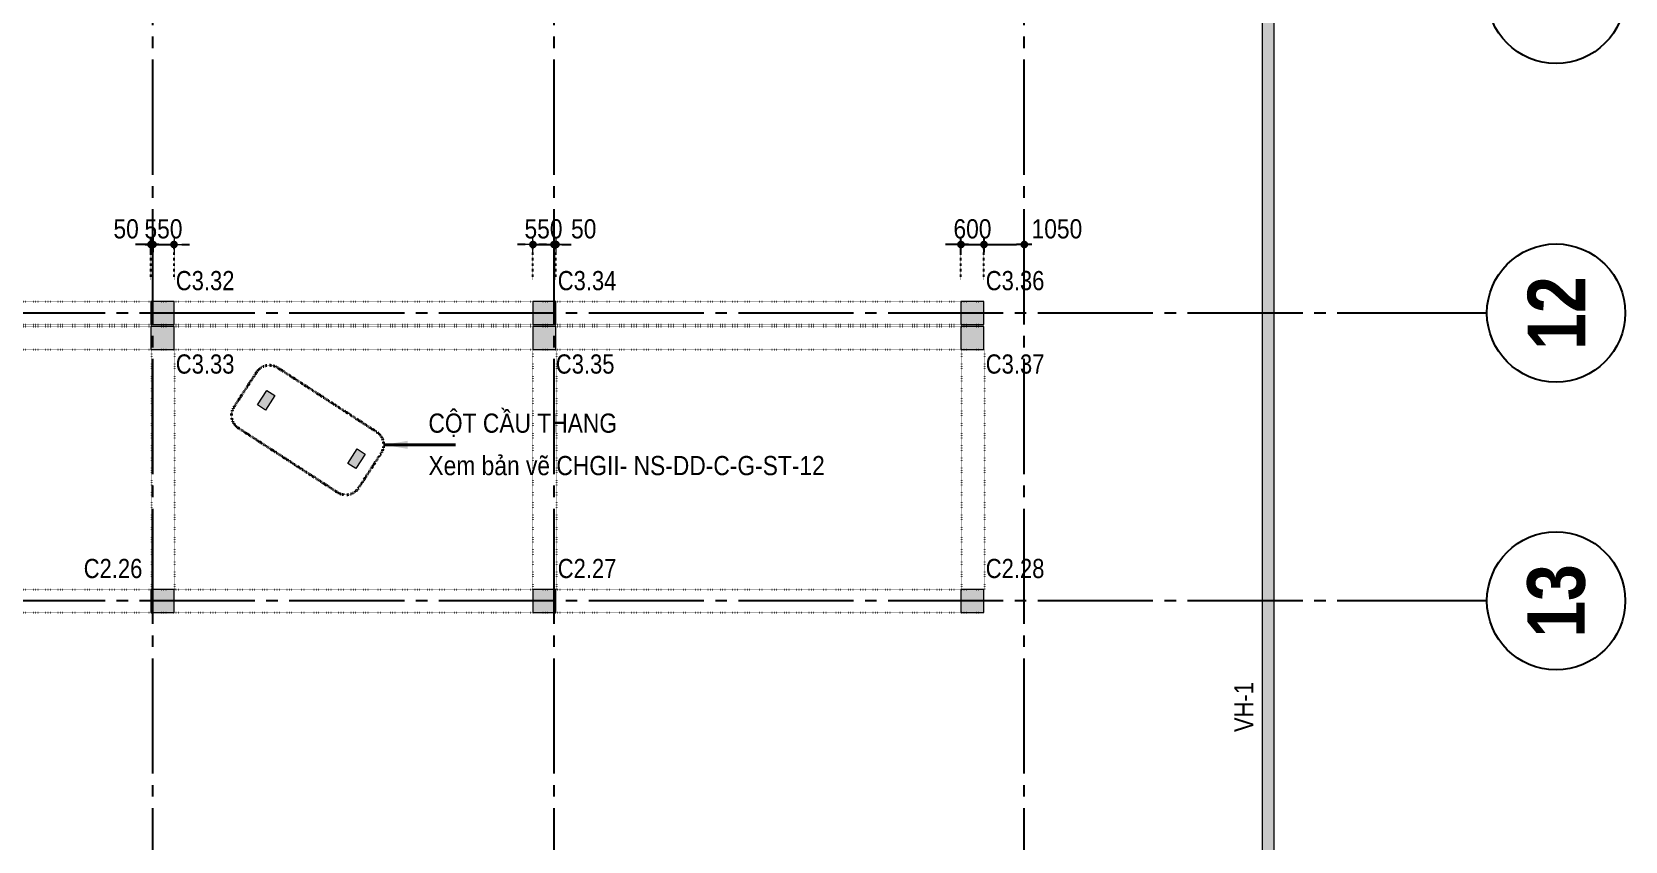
# Model space of a CAD drawing. Header units: millimetres. Extents: x -3973692 to -2843767, y 592734 to 838475.
# Drawn here: x -3874798 to -3833292, y 661772 to 682856 of the extents above; entities that cross this region are included whole.
import ezdxf
from ezdxf.enums import TextEntityAlignment as Align

# ---------------------------------------------------------------- set-up
doc = ezdxf.new("R2010")
doc.units = ezdxf.units.MM
doc.header["$MEASUREMENT"] = 0
doc.header["$PDMODE"] = 3
doc.header["$PDSIZE"] = -20
for name, pattern in [('CHG_XX_Cot_Ham 2$0$MB_Luoi truc$0$HTT Hidden 21', [3, 2, -1]), ('CHG_XX_Luoi truc$0$MB_Luoi truc$0$Center101', [13, 10, -1, 1, -1]), ('DIVIDE2', [15.875, 6.35, -3.175, 0, -3.175, 0, -3.175]), ('DOT2', [0.125, 0, -0.125]), ('HIDDEN5', [2.8375, 1.25, -1.5875])]:
    doc.linetypes.add(name, pattern=pattern)
doc.layers.get('0').update_dxf_attribs({"lineweight": 9})
doc.layers.get('Defpoints').update_dxf_attribs({"color": 10, "lineweight": 0})
for name, color, linetype, lineweight in [("'S_General_Dim_1", 1, 'Continuous', 18), ("'S_General_Divide_3 Intermediate", 3, 'DIVIDE2', 40), ("'S_General_Text_2_Normal", 2, 'Continuous', 25), ('CHG_XX_Cot_Ham 2$0$NS-Pier-H2', 150, 'Continuous', 13), ('TEXT', 7, 'Continuous', 15)]:
    doc.layers.add(name, color=color, linetype=linetype, lineweight=lineweight)
for name, color, linetype, lineweight, plot in [('CHG_XX_Cot_Ham 2$0$NS-Column-H2', 90, 'Continuous', 13, False), ('CHG_XX_Cot_Ham 2$0$NS-Column-H2 @ 1', 90, 'Continuous', 13, False), ('CHG_XX_Cot_Ham 2$0$NS-Column-H2 @ 150 VP1', 90, 'Continuous', 13, False), ('CHG_XX_Cot_Ham 2$0$NS-Column-H2 @ 150 VP2', 90, 'Continuous', 13, False), ('CHG_XX_Cot_Ham 2$0$NS-Column-H2 @ 150 VP3', 90, 'Continuous', 13, False), ('CHG_XX_Cot_Ham 2$0$NS-Column-H2 @ 150 VP4', 90, 'Continuous', 13, False), ('CHG_XX_Cot_Ham 2$0$NS-Column-H2 @ 150 VP5', 90, 'Continuous', 13, False), ('CHG_XX_Cot_Ham 2$0$NS-Column-H2 @ 150 VP6', 90, 'Continuous', 13, False), ('CHG_XX_Cot_Ham 2$0$NS-Column-H2 @ 150 VP7', 90, 'Continuous', 13, False), ('CHG_XX_Cot_Ham 2$0$NS-Column-H2 @ 150 VP8', 90, 'Continuous', 13, False), ('CHG_XX_Cot_Ham 2$0$NS-Column-H2 @ 150 VP9', 90, 'Continuous', 13, False), ('CHG_XX_Cot_Ham 2$0$NS-Column-H2 @ 150 VPModel', 90, 'Continuous', 13, False)]:
    doc.layers.add(name, color=color, linetype=linetype, lineweight=lineweight, plot=plot)
for name, color, linetype in [('CHG_XX_Luoi truc$0$Grid', 34, 'Continuous'), ('CHG_XX_Luoi truc$0$Grid Line', 251, 'CHG_XX_Luoi truc$0$MB_Luoi truc$0$Center101'), ('dim', 1, 'Continuous')]:
    doc.layers.add(name, color=color, linetype=linetype)
doc.styles.add('arial', font='arial.ttf', dxfattribs={"width": 0.85})
doc.styles.add('CHG_XX_Luoi truc$0$MB_Luoi truc$0$Grid A-F$0$VNI-HelveCB', font='')
doc.styles.add('TTP-HelCon', font='')
doc.styles.get('CHG_XX_Luoi truc$0$MB_Luoi truc$0$Grid A-F$0$VNI-HelveCB').set_extended_font_data('VNI-Helve-Condense', bold=True)
doc.styles.get('TTP-HelCon').set_extended_font_data('VNI-Helve-Condense')
doc.dimstyles.new('200', dxfattribs={"dimscale": 200, "dimtxt": 2.5, "dimasz": 1, "dimexe": 0, "dimexo": 0, "dimgap": 0.75, "dimtad": 1, "dimdec": 0, "dimrnd": 10, "dimzin": 9, "dimdsep": 46, "dimtxsty": 'arial', "dimblk1": 'DIMDOT', "dimblk2": 'DIMDOT', "dimsah": 1, "dimcen": 2, "dimdle": 3, "dimclre": 8, "dimclrt": 2, "dimadec": 0, "dimazin": 0, "dimtfac": 1, "dimtdec": 0, "dimtix": 1, "dimtmove": 2, "dimatfit": 3, "dimldrblk": 'DIMPIJL', "dimfxl": 1, "dimtvp": 1.8, "dimtolj": 1, "dimtzin": 0, "dimarcsym": 0})
doc.dimstyles.new('RHE_50', dxfattribs={"dimscale": 50, "dimtxt": 2.5, "dimasz": 1, "dimexe": 0, "dimexo": 0, "dimgap": 0.75, "dimtad": 1, "dimdec": 0, "dimzin": 9, "dimdsep": 46, "dimtxsty": 'arial', "dimblk1": 'DIMDOT', "dimblk2": 'DIMDOT', "dimsah": 1, "dimcen": 2, "dimdle": 3, "dimclre": 8, "dimclrt": 2, "dimadec": 0, "dimazin": 0, "dimtfac": 1, "dimtdec": 0, "dimtix": 1, "dimtmove": 2, "dimatfit": 3, "dimldrblk": 'DIMPIJL', "dimfxl": 1, "dimtvp": 1.8, "dimtolj": 1, "dimtzin": 0, "dimarcsym": 0})

# ---------------------------------------------------------------- blocks, each defined once
blk = doc.blocks.new('*U3254')
at = {"layer": 'CHG_XX_Cot_Ham 2$0$NS-Column-H2 @ 1'}
h = blk.add_hatch(color=256, dxfattribs=at)
h.dxf.hatch_style = 1
h.paths.add_polyline_path([(-300, -300), (-300, 300), (300, 300), (300, -300)])
at = {"layer": 'CHG_XX_Cot_Ham 2$0$NS-Column-H2 @ 150 VP1'}
h = blk.add_hatch(color=256, dxfattribs=at)
h.dxf.hatch_style = 1
h.paths.add_polyline_path([(-300, -300), (-300, 300), (300, 300), (300, -300)])
at = {"layer": 'CHG_XX_Cot_Ham 2$0$NS-Column-H2 @ 150 VP2'}
h = blk.add_hatch(color=256, dxfattribs=at)
h.dxf.hatch_style = 1
h.paths.add_polyline_path([(-300, -300), (-300, 300), (300, 300), (300, -300)])
at = {"layer": 'CHG_XX_Cot_Ham 2$0$NS-Column-H2 @ 150 VP3'}
h = blk.add_hatch(color=256, dxfattribs=at)
h.dxf.hatch_style = 1
h.paths.add_polyline_path([(-300, -300), (-300, 300), (300, 300), (300, -300)])
at = {"layer": 'CHG_XX_Cot_Ham 2$0$NS-Column-H2 @ 150 VP4'}
h = blk.add_hatch(color=256, dxfattribs=at)
h.dxf.hatch_style = 1
h.paths.add_polyline_path([(-300, -300), (-300, 300), (300, 300), (300, -300)])
at = {"layer": 'CHG_XX_Cot_Ham 2$0$NS-Column-H2 @ 150 VP5'}
h = blk.add_hatch(color=256, dxfattribs=at)
h.dxf.hatch_style = 1
h.paths.add_polyline_path([(-300, -300), (-300, 300), (300, 300), (300, -300)])
at = {"layer": 'CHG_XX_Cot_Ham 2$0$NS-Column-H2 @ 150 VP6'}
h = blk.add_hatch(color=256, dxfattribs=at)
h.dxf.hatch_style = 1
h.paths.add_polyline_path([(-300, -300), (-300, 300), (300, 300), (300, -300)])
at = {"layer": 'CHG_XX_Cot_Ham 2$0$NS-Column-H2 @ 150 VP7'}
h = blk.add_hatch(color=256, dxfattribs=at)
h.dxf.hatch_style = 1
h.paths.add_polyline_path([(-300, -300), (-300, 300), (300, 300), (300, -300)])
at = {"layer": 'CHG_XX_Cot_Ham 2$0$NS-Column-H2 @ 150 VP8'}
h = blk.add_hatch(color=256, dxfattribs=at)
h.dxf.hatch_style = 1
h.paths.add_polyline_path([(-300, -300), (-300, 300), (300, 300), (300, -300)])
at = {"layer": 'CHG_XX_Cot_Ham 2$0$NS-Column-H2 @ 150 VP9'}
h = blk.add_hatch(color=256, dxfattribs=at)
h.dxf.hatch_style = 1
h.paths.add_polyline_path([(-300, -300), (-300, 300), (300, 300), (300, -300)])
at = {"layer": 'CHG_XX_Cot_Ham 2$0$NS-Column-H2 @ 150 VPModel'}
h = blk.add_hatch(color=256, dxfattribs=at)
h.dxf.hatch_style = 1
h.paths.add_polyline_path([(-300, -300), (-300, 300), (300, 300), (300, -300)])
blk = doc.blocks.new('CHG_XX_Cot_Ham 2$0$HoBoi_C600x600')
at = {"layer": 'CHG_XX_Cot_Ham 2$0$NS-Column-H2'}
blk.add_lwpolyline([(300, -300), (300, 300), (-300, 300), (-300, -300)], close=True, dxfattribs=at)
blk.add_blockref('*U3254', (0, 0), dxfattribs=at)
blk = doc.blocks.new('*U2841')
at = {"layer": 'CHG_XX_Luoi truc$0$Grid Line'}
blk.add_line((0, 0), (0, 608), dxfattribs=at)
at = {"layer": 'CHG_XX_Luoi truc$0$Grid', "lineweight": -2, "style": 'CHG_XX_Luoi truc$0$MB_Luoi truc$0$Grid A-F$0$VNI-HelveCB'}
for tag, p in [('GRIDSUB', (0, 617)), ('GRID', (0, -9))]:
    blk.add_attdef(tag, text='', height=5, dxfattribs=at).set_placement(p, align=Align.MIDDLE)
blk = doc.blocks.new('*U2843')
at = {"layer": 'CHG_XX_Luoi truc$0$Grid', "lineweight": -2}
blk.add_line((0, -3), (0, 0), dxfattribs=at)
blk.add_circle((0, -9), 6, dxfattribs=at)
at = {"layer": 'CHG_XX_Luoi truc$0$Grid Line'}
blk.add_line((0, 0), (0, 438), dxfattribs=at)
at = {"layer": 'CHG_XX_Luoi truc$0$Grid', "lineweight": -2, "style": 'CHG_XX_Luoi truc$0$MB_Luoi truc$0$Grid A-F$0$VNI-HelveCB'}
for tag, p in [('GRIDSUB', (0, 447)), ('GRID', (0, -9))]:
    blk.add_attdef(tag, text='', height=5, dxfattribs=at).set_placement(p, align=Align.MIDDLE)
blk = doc.blocks.new('CHG_XX_Luoi truc')
at = {"layer": 'CHG_XX_Luoi truc$0$Grid', "xscale": 300, "yscale": 300, "zscale": 300}
for p in [(76850, -12747), (87300, -12747), (99550, -12747)]:
    blk.add_blockref('*U2841', p, dxfattribs=at)
at = {"layer": 'CHG_XX_Luoi truc$0$Grid', "xscale": 300.0000000000013, "yscale": 300.0000000000013, "zscale": 300.0000000000013, "rotation": 90}
blk.add_blockref('*U2843', (110703, 73850), dxfattribs=at)
at = {"layer": 'CHG_XX_Luoi truc$0$Grid'}
ref = blk.add_blockref('*U2843', (110703, 65550), dxfattribs=dict(at, xscale=300.0000000000013, yscale=300.0000000000013, zscale=300.0000000000013, rotation=90))
ref.add_attrib('GRID', '12', dxfattribs={"lineweight": -2, "height": 1500, "rotation": 90, "style": 'CHG_XX_Luoi truc$0$MB_Luoi truc$0$Grid A-F$0$VNI-HelveCB'}).set_placement((113403, 65550), align=Align.MIDDLE)
ref = blk.add_blockref('*U2843', (110703, 58050), dxfattribs=dict(at, xscale=300.0000000000013, yscale=300.0000000000013, zscale=300.0000000000013, rotation=90))
ref.add_attrib('GRID', '13', dxfattribs={"lineweight": -2, "height": 1500, "rotation": 90, "style": 'CHG_XX_Luoi truc$0$MB_Luoi truc$0$Grid A-F$0$VNI-HelveCB'}).set_placement((113403, 58050), align=Align.MIDDLE)
blk = doc.blocks.new('CHG_XX_Cot_Ham 2')
at = {"layer": 'CHG_XX_Cot_Ham 2$0$NS-Column-H2'}
h = blk.add_hatch(color=256, dxfattribs=at)
h.paths.add_polyline_path([(79820.7, 63534.7), (80030.4, 63398.6), (79785.5, 63021.1), (79575.7, 63157.1)])
h.paths.add_polyline_path([(82169.6, 62010.7), (82379.3, 61874.6), (82134.4, 61497.1), (81924.7, 61633.2)])
at = {"layer": 'CHG_XX_Cot_Ham 2$0$NS-Pier-H2'}
h = blk.add_hatch(color=256, dxfattribs=at)
h.dxf.hatch_style = 1
h.paths.add_polyline_path([(99639.2, 163400), (-10900, 163400), (-10900, 85450), (-300, 85450), (-300, 84050), (32350, 84050), (32350, -9000), (103575.5, -9000), (106050, -6022), (106050, 158254.3)])
h.paths.add_polyline_path([(99533.7, 163100), (105750, 158110.4), (105750, 90450), (105650, 90450), (105750, 90450), (105750, 13850), (105750, 13722.3), (105750, -5913.6), (103434.7, -8700), (93599.8, -8700), (93299.8, -8700), (32650, -8700), (32650, 84350), (0, 84350), (0, 85750), (-10600, 85750), (-10600, 163100), (93600, 163100)], flags=16)
at = {"layer": 'CHG_XX_Cot_Ham 2$0$NS-Column-H2'}
for points in [[(79820.7, 63534.7), (80030.4, 63398.6), (79785.5, 63021.1), (79575.7, 63157.1), (79820.7, 63534.7)], [(82169.6, 62010.7), (82379.3, 61874.6), (82134.4, 61497.1), (81924.7, 61633.2), (82169.6, 62010.7)]]:
    blk.add_lwpolyline(points, dxfattribs=at)
at = {"layer": 'CHG_XX_Cot_Ham 2$0$NS-Pier-H2'}
for p, q in [((106050, 158254.3), (106050, -6022)), ((105750, 90450), (105750, 13850))]:
    blk.add_line(p, q, dxfattribs=at)
at = {"layer": 'CHG_XX_Cot_Ham 2$0$NS-Pier-H2', "linetype": 'CHG_XX_Cot_Ham 2$0$MB_Luoi truc$0$HTT Hidden 21'}
blk.add_lwpolyline([(99639.2, 163400), (106050, 158254.3), (106050, -6022), (103575.5, -9000), (32350, -9000), (32350, 84050), (-300, 84050), (-300, 85450), (-10900, 85450), (-10900, 163400)], close=True, dxfattribs=at)
at = {"layer": 'CHG_XX_Cot_Ham 2$0$NS-Column-H2'}
for p in [(77100, 65550), (87050, 65550), (98200, 65550), (77100, 64900), (87050, 64900), (98200, 64900), (77100, 58050), (87050, 58050), (98200, 58050)]:
    blk.add_blockref('CHG_XX_Cot_Ham 2$0$HoBoi_C600x600', p, dxfattribs=at)
at = {"layer": 'CHG_XX_Cot_Ham 2$0$NS-Pier-H2'}
blk.add_blockref('CHG_XX_Luoi truc', (0, 0), dxfattribs=at)
blk = doc.blocks.new('PODIUM')
at = {"layer": 'TEXT', "color": 5, "style": 'TTP-HelCon'}
for s, p in [('C3.32', (0, 0)), ('C3.34', (9950, 0)), ('C3.36', (21100, 0)), ('C3.33', (0, -2173)), ('C3.35', (9900, -2173)), ('C3.37', (21100, -2173))]:
    blk.add_text(s, height=500, dxfattribs=at).set_placement(p)
at = {"layer": 'TEXT', "color": 1, "style": 'TTP-HelCon'}
for s, p in [('C2.26', (-2399, -7500)), ('C2.27', (9950, -7500)), ('C2.28', (21100, -7500))]:
    blk.add_text(s, height=500, dxfattribs=at).set_placement(p)
blk = doc.blocks.new('DIMDOT')
for p, q in [((1, 0), (-1, 0)), ((0, -1), (0, 1))]:
    blk.add_line(p, q)
at = {"const_width": 0.5}
blk.add_lwpolyline([(-0.25, 0, 1), (0.25, 0, 1)], format="xyb", close=True, dxfattribs=at)
blk = doc.blocks.new('*D2289')
at = {"layer": 'Defpoints', "color": 0, "transparency": 16777216}
for p in [(-3871645, 677316), (-3871695, 676393), (-3871645, 676393)]:
    blk.add_point(p, dxfattribs=at)
at = {"layer": 'dim', "color": 0, "lineweight": -2, "transparency": 16777216}
for p, q in [((-3871895, 677316), (-3872095, 677316)), ((-3871695, 677316), (-3871645, 677316)), ((-3871445, 677316), (-3871245, 677316))]:
    blk.add_line(p, q, dxfattribs=at)
at = {"layer": 'dim', "color": 8, "linetype": 'HIDDEN5', "lineweight": -2, "transparency": 16777216}
for p, q in [((-3871695, 676393), (-3871695, 677316)), ((-3871645, 676393), (-3871645, 677316))]:
    blk.add_line(p, q, dxfattribs=at)
at = {"layer": 'dim', "color": 0, "lineweight": -2, "transparency": 16777216, "xscale": 200, "yscale": 200, "zscale": 200}
blk.add_blockref('DIMDOT', (-3871695, 677316), dxfattribs=at)
at = {"layer": 'dim', "color": 0, "lineweight": -2, "transparency": 16777216, "xscale": 200, "yscale": 200, "zscale": 200, "rotation": 180}
blk.add_blockref('DIMDOT', (-3871645, 677316), dxfattribs=at)
at = {"layer": 'dim', "color": 2, "transparency": 16777216, "insert": (-3872343, 677721), "char_height": 500, "attachment_point": 5, "style": 'arial'}
blk.add_mtext('\\A1;50', dxfattribs=at)
blk = doc.blocks.new('DIMPIJL')
at = {"linetype": 'ByBlock'}
blk.add_solid([(-2.5, 0.42), (-2.5, -0.42), (0, 0)], dxfattribs=at)
blk = doc.blocks.new('*D2290')
at = {"layer": "'S_General_Dim_1", "color": 0, "lineweight": -2, "transparency": 16777216}
for p, q in [((-3871845, 677316), (-3872045, 677316)), ((-3871645, 677316), (-3871095, 677316)), ((-3870895, 677316), (-3870695, 677316))]:
    blk.add_line(p, q, dxfattribs=at)
at = {"layer": "'S_General_Dim_1", "color": 8, "linetype": 'HIDDEN5', "lineweight": -2, "transparency": 16777216}
for p, q in [((-3871645, 676393), (-3871645, 677316)), ((-3871095, 676393), (-3871095, 677316))]:
    blk.add_line(p, q, dxfattribs=at)
at = {"layer": 'Defpoints', "color": 0, "transparency": 16777216}
for p in [(-3871095, 677316), (-3871645, 676393), (-3871095, 676393)]:
    blk.add_point(p, dxfattribs=at)
at = {"layer": "'S_General_Dim_1", "color": 0, "lineweight": -2, "transparency": 16777216, "xscale": 200, "yscale": 200, "zscale": 200}
blk.add_blockref('DIMDOT', (-3871645, 677316), dxfattribs=at)
at = {"layer": "'S_General_Dim_1", "color": 0, "lineweight": -2, "transparency": 16777216, "xscale": 200, "yscale": 200, "zscale": 200, "rotation": 180}
blk.add_blockref('DIMDOT', (-3871095, 677316), dxfattribs=at)
at = {"layer": "'S_General_Dim_1", "color": 2, "transparency": 16777216, "insert": (-3871370, 677721), "char_height": 500, "attachment_point": 5, "style": 'arial'}
blk.add_mtext('\\A1;550', dxfattribs=at)
blk = doc.blocks.new('*D2291')
at = {"layer": "'S_General_Dim_1", "color": 0, "lineweight": -2, "transparency": 16777216}
for p, q in [((-3861945, 677316), (-3862145, 677316)), ((-3861745, 677316), (-3861195, 677316)), ((-3860995, 677316), (-3860795, 677316))]:
    blk.add_line(p, q, dxfattribs=at)
at = {"layer": "'S_General_Dim_1", "color": 8, "linetype": 'HIDDEN5', "lineweight": -2, "transparency": 16777216}
for p, q in [((-3861745, 676393), (-3861745, 677316)), ((-3861195, 676393), (-3861195, 677316))]:
    blk.add_line(p, q, dxfattribs=at)
at = {"layer": 'Defpoints', "color": 0, "transparency": 16777216}
for p in [(-3861195, 677316), (-3861745, 676393), (-3861195, 676393)]:
    blk.add_point(p, dxfattribs=at)
at = {"layer": "'S_General_Dim_1", "color": 0, "lineweight": -2, "transparency": 16777216, "xscale": 200, "yscale": 200, "zscale": 200}
blk.add_blockref('DIMDOT', (-3861745, 677316), dxfattribs=at)
at = {"layer": "'S_General_Dim_1", "color": 0, "lineweight": -2, "transparency": 16777216, "xscale": 200, "yscale": 200, "zscale": 200, "rotation": 180}
blk.add_blockref('DIMDOT', (-3861195, 677316), dxfattribs=at)
at = {"layer": "'S_General_Dim_1", "color": 2, "transparency": 16777216, "insert": (-3861470, 677721), "char_height": 500, "attachment_point": 5, "style": 'arial'}
blk.add_mtext('\\A1;550', dxfattribs=at)
blk = doc.blocks.new('*D2292')
at = {"layer": "'S_General_Dim_1", "color": 0, "lineweight": -2, "transparency": 16777216}
for p, q in [((-3861395, 677316), (-3861595, 677316)), ((-3861195, 677316), (-3861145, 677316)), ((-3860945, 677316), (-3860745, 677316))]:
    blk.add_line(p, q, dxfattribs=at)
at = {"layer": "'S_General_Dim_1", "color": 8, "linetype": 'HIDDEN5', "lineweight": -2, "transparency": 16777216}
for p, q in [((-3861195, 676393), (-3861195, 677316)), ((-3861145, 676393), (-3861145, 677316))]:
    blk.add_line(p, q, dxfattribs=at)
at = {"layer": 'Defpoints', "color": 0, "transparency": 16777216}
for p in [(-3861145, 677316), (-3861195, 676393), (-3861145, 676393)]:
    blk.add_point(p, dxfattribs=at)
at = {"layer": "'S_General_Dim_1", "color": 0, "lineweight": -2, "transparency": 16777216, "xscale": 200, "yscale": 200, "zscale": 200}
blk.add_blockref('DIMDOT', (-3861195, 677316), dxfattribs=at)
at = {"layer": "'S_General_Dim_1", "color": 0, "lineweight": -2, "transparency": 16777216, "xscale": 200, "yscale": 200, "zscale": 200, "rotation": 180}
blk.add_blockref('DIMDOT', (-3861145, 677316), dxfattribs=at)
at = {"layer": "'S_General_Dim_1", "color": 2, "transparency": 16777216, "insert": (-3860422, 677721), "char_height": 500, "attachment_point": 5, "style": 'arial'}
blk.add_mtext('\\A1;50', dxfattribs=at)
blk = doc.blocks.new('*D2293')
at = {"layer": 'Defpoints', "color": 0, "transparency": 16777216}
for p in [(-3849995, 677316), (-3850595, 676393), (-3849995, 676393)]:
    blk.add_point(p, dxfattribs=at)
at = {"layer": 'dim', "color": 0, "lineweight": -2, "transparency": 16777216}
for p, q in [((-3850795, 677316), (-3850995, 677316)), ((-3850595, 677316), (-3849995, 677316)), ((-3849795, 677316), (-3849595, 677316))]:
    blk.add_line(p, q, dxfattribs=at)
at = {"layer": 'dim', "color": 8, "linetype": 'HIDDEN5', "lineweight": -2, "transparency": 16777216}
for p, q in [((-3850595, 676393), (-3850595, 677316)), ((-3849995, 676393), (-3849995, 677316))]:
    blk.add_line(p, q, dxfattribs=at)
at = {"layer": 'dim', "color": 0, "lineweight": -2, "transparency": 16777216, "xscale": 200, "yscale": 200, "zscale": 200}
blk.add_blockref('DIMDOT', (-3850595, 677316), dxfattribs=at)
at = {"layer": 'dim', "color": 0, "lineweight": -2, "transparency": 16777216, "xscale": 200, "yscale": 200, "zscale": 200, "rotation": 180}
blk.add_blockref('DIMDOT', (-3849995, 677316), dxfattribs=at)
at = {"layer": 'dim', "color": 2, "transparency": 16777216, "insert": (-3850295, 677721), "char_height": 500, "attachment_point": 5, "style": 'arial'}
blk.add_mtext('\\A1;600', dxfattribs=at)
blk = doc.blocks.new('*D2294')
at = {"layer": 'Defpoints', "color": 0, "transparency": 16777216}
for p in [(-3848945, 677316), (-3849995, 676393), (-3848945, 676393)]:
    blk.add_point(p, dxfattribs=at)
at = {"layer": 'dim', "color": 8, "linetype": 'HIDDEN5', "lineweight": -2, "transparency": 16777216}
for p, q in [((-3849995, 676393), (-3849995, 677316)), ((-3848945, 676393), (-3848945, 677316))]:
    blk.add_line(p, q, dxfattribs=at)
at = {"layer": 'dim', "color": 0, "lineweight": -2, "transparency": 16777216}
blk.add_line((-3849795, 677316), (-3849145, 677316), dxfattribs=at)
at = {"layer": 'dim', "color": 0, "lineweight": -2, "transparency": 16777216, "xscale": 200, "yscale": 200, "zscale": 200, "rotation": 180}
blk.add_blockref('DIMDOT', (-3849995, 677316), dxfattribs=at)
at = {"layer": 'dim', "color": 0, "lineweight": -2, "transparency": 16777216, "xscale": 200, "yscale": 200, "zscale": 200}
blk.add_blockref('DIMDOT', (-3848945, 677316), dxfattribs=at)
at = {"layer": 'dim', "color": 2, "transparency": 16777216, "insert": (-3848095, 677721), "char_height": 500, "attachment_point": 5, "style": 'arial'}
blk.add_mtext('\\A1;1050', dxfattribs=at)
blk = doc.blocks.new('VH1')
at = {"layer": 'TEXT', "color": 3, "style": 'TTP-HelCon'}
blk.add_text('VH-1', height=500, rotation=90, dxfattribs=at).set_placement((39105, -109029))
blk = doc.blocks.new('CT')
at = {"layer": "'S_General_Divide_3 Intermediate", "ltscale": 0.5}
blk.add_lwpolyline([(82797, 61899), (82211, 60996, -0.414214), (81658, 60878), (79081, 62550, -0.414214), (78963, 63103), (79549, 64006, -0.414214), (80102, 64124), (82679, 62452, -0.414214)], format="xyb", close=True, dxfattribs=at)
at = {"layer": "'S_General_Text_2_Normal", "ltscale": 1500, "style": 'arial', "width": 0.85}
for s, p in [('CỘT CẦU THANG', (84028, 62931)), ('Xem bản vẽ CHGII- NS-DD-C-G-ST-12', (84028, 61826))]:
    blk.add_text(s, height=500, dxfattribs=at).set_placement(p, align=Align.TOP_LEFT)
at = {"layer": "'S_General_Dim_1", "color": 1}
blk.add_leader([(82861, 62116), (84733, 62116)], dimstyle='RHE_50', override={"dimasz": 5}, dxfattribs=at)

msp = doc.modelspace()

# ---------------------------------------------------------------- linework, layer by layer
at = {"layer": 'dim', "linetype": 'DOT2', "ltscale": 10}
for p, q in [((-3909895.2, 675831), (-3849995.2, 675831)), ((-3909895.2, 675231), (-3849995.2, 675231)), ((-3909895.2, 675181), (-3849995.2, 675181)), ((-3909895.2, 674581), (-3849995.2, 674581)), ((-3871678.7, 674581), (-3871678.7, 668331)), ((-3871078.7, 674581), (-3871078.7, 668331)), ((-3861745.2, 674581), (-3861745.2, 668331)), ((-3861128.7, 674581), (-3861128.7, 668331)), ((-3850578.7, 674581), (-3850578.7, 668331)), ((-3849978.7, 674581), (-3849978.7, 668331)), ((-3909895.2, 668331), (-3849995.2, 668331)), ((-3909895.2, 667731), (-3849995.2, 667731))]:
    msp.add_line(p, q, dxfattribs=at)

# ---------------------------------------------------------------- block references
at = {"layer": "'S_General_Divide_3 Intermediate"}
for name in ['CHG_XX_Cot_Ham 2', 'CT']:
    msp.add_blockref(name, (-3948495.2, 609981), dxfattribs=at)
at = {"layer": 'TEXT'}
for name, p in [('VH1', (-3882081.2, 773643.2)), ('PODIUM', (-3871048.8, 676125.7))]:
    msp.add_blockref(name, p, dxfattribs=at)

# ---------------------------------------------------------------- dimensions: what is measured, and where the dimension line sits
at = {"layer": "'S_General_Dim_1"}
for base, p1, p2, picture, middle in [((-3871095.2, 677315.8), (-3871645.2, 676393.1), (-3871095.2, 676393.1), '*D2290', (-3871370.2, 677721.1)), ((-3861195.2, 677315.8), (-3861745.2, 676393.1), (-3861195.2, 676393.1), '*D2291', (-3861470.2, 677721.1))]:
    dim = msp.add_linear_dim(base=base, p1=p1, p2=p2, dimstyle='200', dxfattribs=at)
    dim.commit()
    dim.dimension.update_dxf_attribs({"geometry": picture, "text_midpoint": middle})
dim = msp.add_linear_dim(base=(-3861145.2, 677315.8), p1=(-3861195.2, 676393.1), p2=(-3861145.2, 676393.1), dimstyle='200', dxfattribs=at)
dim.commit()
dim.dimension.update_dxf_attribs({"geometry": '*D2292', "text_midpoint": (-3860421.8, 677721.1), "dimtype": 160})
at = {"layer": 'dim'}
for base, p1, p2, picture, middle in [((-3871645.2, 677315.8), (-3871695.2, 676393.1), (-3871645.2, 676393.1), '*D2289', (-3872342.8, 677721.1)), ((-3848945.2, 677315.8), (-3849995.2, 676393.1), (-3848945.2, 676393.1), '*D2294', (-3848095, 677721.1))]:
    dim = msp.add_linear_dim(base=base, p1=p1, p2=p2, dimstyle='200', dxfattribs=at)
    dim.commit()
    dim.dimension.update_dxf_attribs({"geometry": picture, "text_midpoint": middle, "dimtype": 160})
dim = msp.add_linear_dim(base=(-3849995.2, 677315.8), p1=(-3850595.2, 676393.1), p2=(-3849995.2, 676393.1), dimstyle='200', dxfattribs=at)
dim.commit()
dim.dimension.update_dxf_attribs({"geometry": '*D2293', "text_midpoint": (-3850295.2, 677721.1)})

doc.saveas('drawing.dxf')
